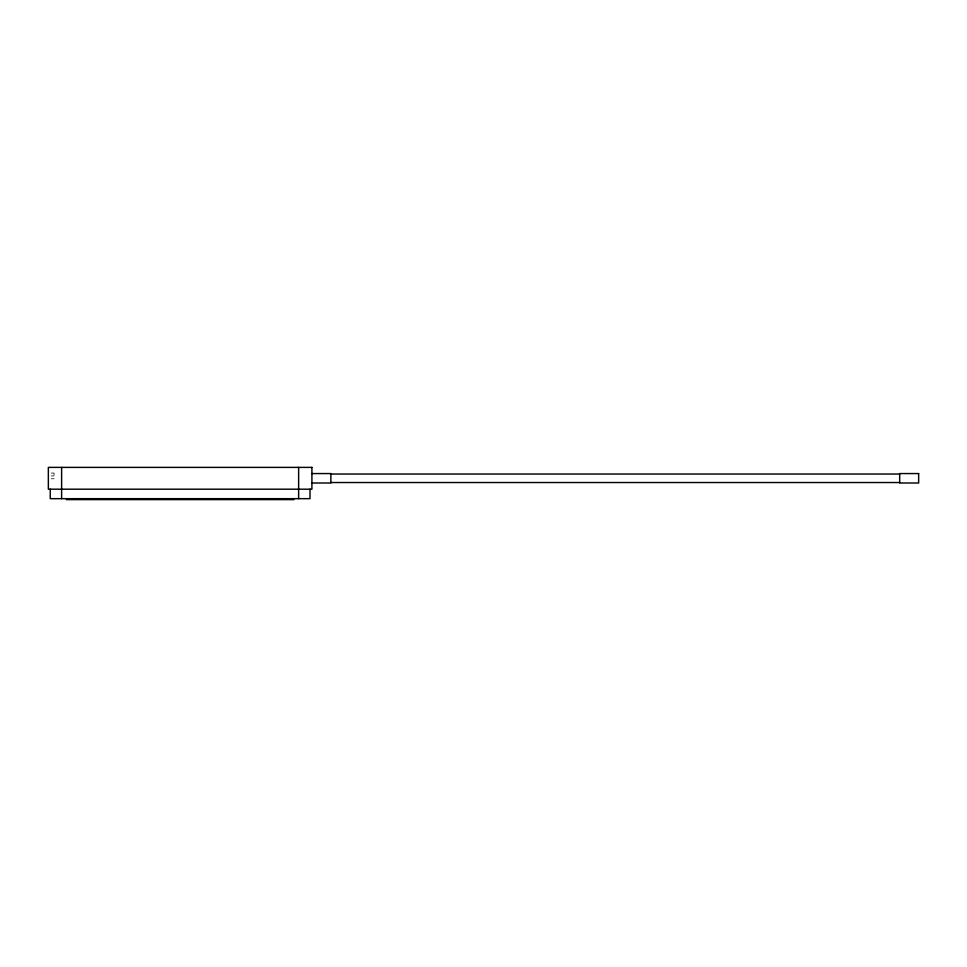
<?xml version="1.0" encoding="UTF-8"?>
<svg xmlns="http://www.w3.org/2000/svg" width="967" height="967" viewBox="0 0 967 967"><rect width="100%" height="100%" fill="white"/><g stroke="black" fill="none" stroke-linecap="round" stroke-linejoin="round"><path stroke-width="0.73" stroke-dasharray="4.83 3.63" d="M51.191 473.068L54.043 473.068L54.043 478.762L51.191 478.762M51.191 475.921L54.043 475.921"/><path stroke-width="1.45" d="M311.906 473.564L330.871 473.564L330.871 483.004L311.906 483.004M330.871 474.035L899.685 474.035M330.871 482.533L899.685 482.533M66.36 499.613L293.895 499.613M310.008 489.193L310.008 498.67L50.248 498.67L50.248 489.193M298.634 467.387L298.634 498.67M61.622 467.387L61.622 498.67M311.906 467.387L48.35 467.387L48.35 489.193L311.906 489.193L311.906 467.387M918.65 473.564L899.685 473.564L899.685 483.004L918.65 483.004L918.65 473.564"/></g></svg>
